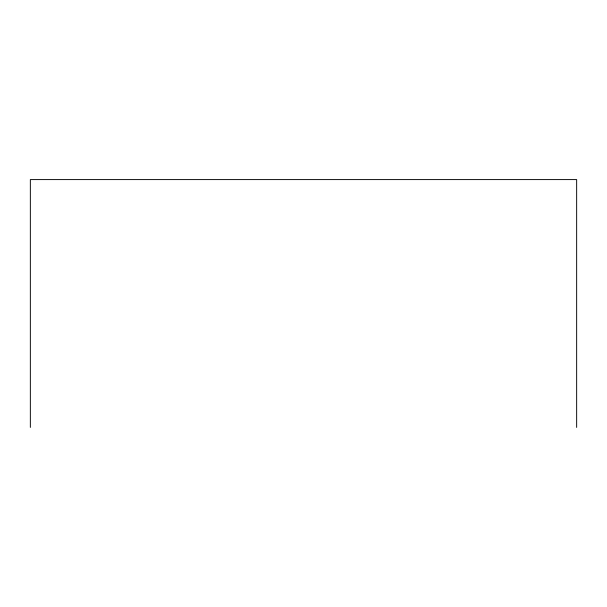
<?xml version="1.0" encoding="UTF-8"?>
<svg xmlns="http://www.w3.org/2000/svg" width="607" height="607" viewBox="0 0 607 607"><rect width="100%" height="100%" fill="white"/><g stroke="black" fill="none" stroke-linecap="round" stroke-linejoin="round"><path stroke-width="0.91" d="M576.65 427.411L576.65 179.589L30.35 179.589L30.35 427.411"/></g></svg>
